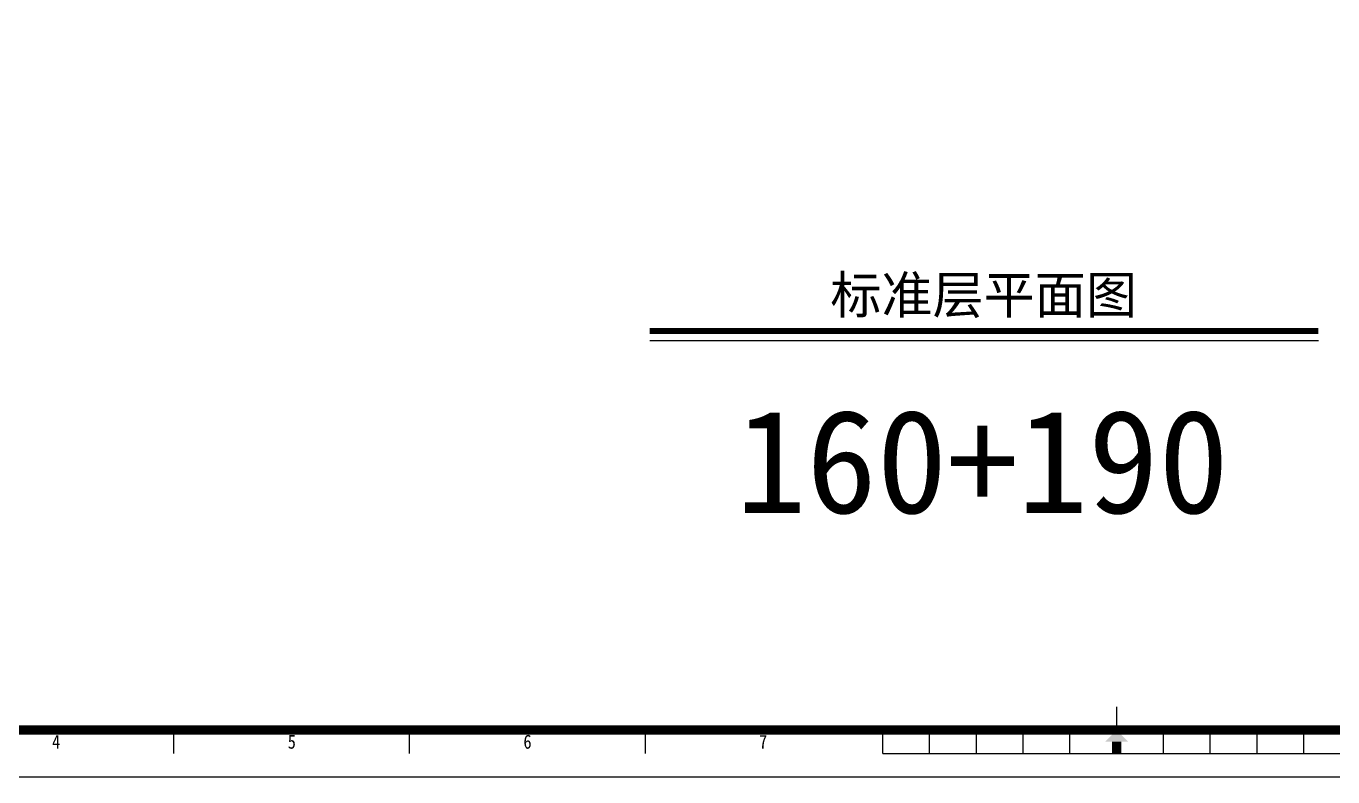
# Model space of a CAD drawing. Extents: x 121658 to 184658, y 9304 to 53801.
# Drawn here: x 136259 to 157181, y 9304 to 21327 of the extents above; entities that cross this region are included whole.
import ezdxf
from ezdxf.enums import TextEntityAlignment as Align

# ---------------------------------------------------------------- set-up
doc = ezdxf.new("R2010")
doc.units = 0
doc.header["$LTSCALE"] = 1000
doc.header["$MEASUREMENT"] = 0
doc.layers.add('PUB_TEXT', color=255, linetype='Continuous')
doc.layers.add('tk', color=253, linetype='Continuous')
doc.styles.add('-黑体', font='SIMHEI.TTF', dxfattribs={"width": 0.8})
doc.styles.add('TKZ1', font='SIMHEI.TTF', dxfattribs={"width": 0.7})

# ---------------------------------------------------------------- blocks, each defined once
blk = doc.blocks.new('图框')
for p, q in [((-99408, -503711), (-99408, -503211)), ((-119558, -504211), (-119558, -503711)), ((-114521, -504211), (-114521, -503711)), ((-109483, -504211), (-109483, -503711)), ((-104408, -504211), (-104408, -503711)), ((-103408, -504211), (-103408, -503711)), ((-102408, -504211), (-102408, -503711)), ((-101408, -504211), (-101408, -503711)), ((-100408, -504211), (-100408, -503711)), ((-98408, -504211), (-98408, -503711)), ((-97408, -504211), (-97408, -503711)), ((-96408, -504211), (-96408, -503711)), ((-95408, -504211), (-95408, -503711)), ((-104408, -504211), (-94408, -504211)), ((-142208, -504711), (-58108, -504711))]:
    blk.add_line(p, q)
at = {"const_width": 200}
blk.add_lwpolyline([(-59108, -446311), (-139708, -446311), (-139708, -503711), (-59108, -503711)], close=True, dxfattribs=at)
blk.add_lwpolyline([(-99408, -503961), (-99408, -504211)], dxfattribs=at)
blk.add_solid([(-99658, -503961), (-99158, -503961), (-99408, -503711)])
at = {"style": 'TKZ1', "width": 0.85}
for s, p in [('4', (-122077, -503961)), ('5', (-117040, -503961)), ('6', (-112002, -503961)), ('7', (-106965, -503961))]:
    blk.add_text(s, height=300, dxfattribs=at).set_placement(p, align=Align.MIDDLE)

msp = doc.modelspace()

# ---------------------------------------------------------------- linework, layer by layer
at = {"layer": 'PUB_TEXT', "const_width": 100}
msp.add_lwpolyline([(146243, 16444), (156949, 16444)], dxfattribs=at)
at = {"layer": 'PUB_TEXT'}
msp.add_lwpolyline([(146243, 16294), (156949, 16294)], dxfattribs=at)

# ---------------------------------------------------------------- block references
at = {"layer": 'tk', "xscale": 0.7491082046180964, "yscale": 0.749108204501681, "zscale": 0.7491082045191118}
msp.add_blockref('图框', (228188, 387387), dxfattribs=at)

# ---------------------------------------------------------------- texts
at = {"layer": 'PUB_TEXT', "style": 'TKZ1'}
msp.add_text('标准层平面图 ', height=600, dxfattribs=at).set_placement((151794, 16723), align=Align.CENTER)
at = {"layer": 'PUB_TEXT', "color": 7, "style": '-黑体'}
msp.add_text('160+190', height=1657.2, dxfattribs=at).set_placement((151570, 14356), align=Align.MIDDLE_CENTER)

doc.saveas('drawing.dxf')
